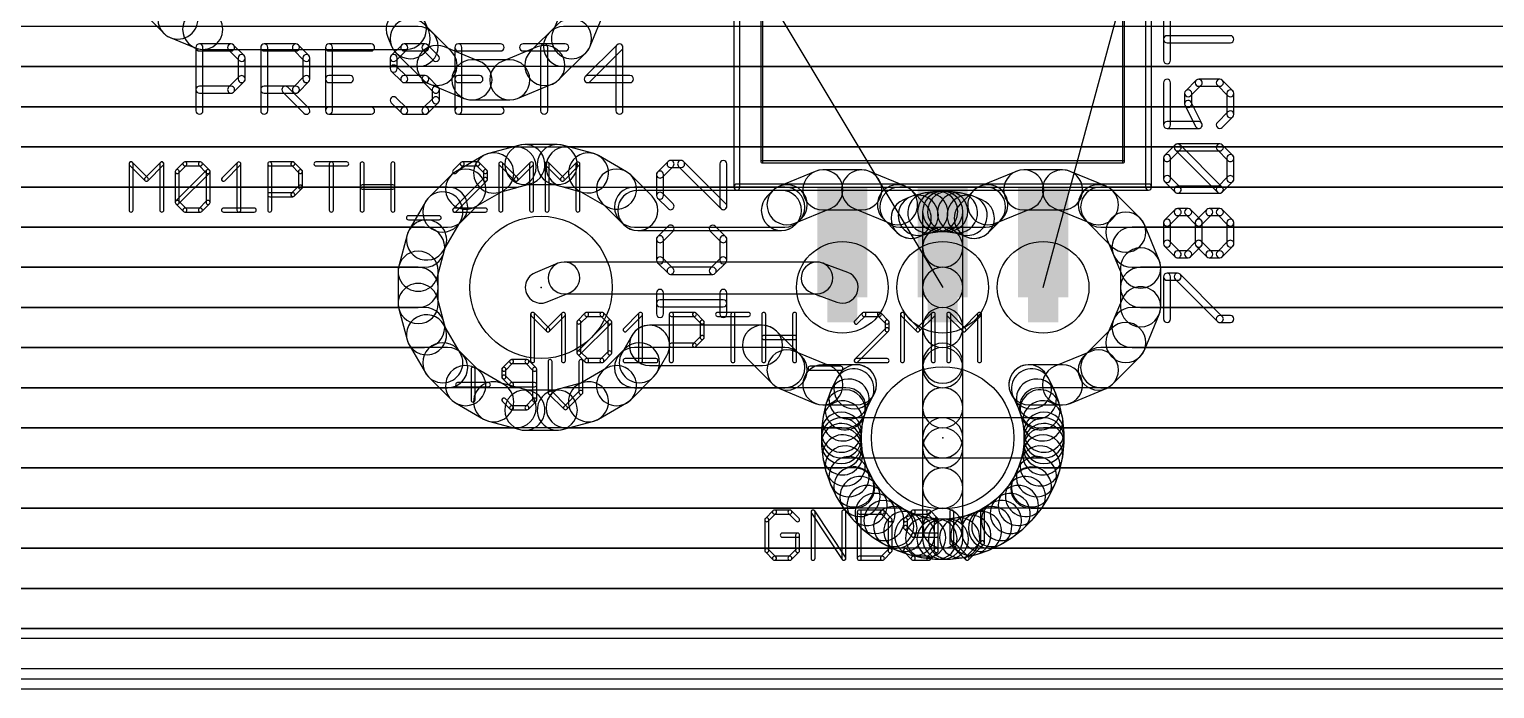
# Model space of a CAD drawing. Extents: x -1 to 100, y 0 to 80.
# Drawn here: x 20.07 to 57.14, y 0 to 16.69 of the extents above; entities that cross this region are included whole.
import ezdxf

# ---------------------------------------------------------------- set-up
doc = ezdxf.new("R2010")
doc.units = 0
for name, color, linetype in [('1', 22, 'CONTINUOUS'), ('17', 82, 'CONTINUOUS'), ('19', 53, 'CONTINUOUS'), ('20', 7, 'CONTINUOUS'), ('21', 253, 'CONTINUOUS'), ('23', 7, 'CONTINUOUS'), ('25', 253, 'CONTINUOUS'), ('27', 253, 'CONTINUOUS')]:
    doc.layers.add(name, color=color, linetype=linetype)

# ---------------------------------------------------------------- blocks, each defined once
blk = doc.blocks.new('ROUNDP')
blk.add_circle((0, 0), 0.5)
blk = doc.blocks.new('RECT')
blk.add_solid([(-0.5, -0.5), (0.5, -0.5), (-0.5, 0.5), (0.5, 0.5)])

msp = doc.modelspace()

# ---------------------------------------------------------------- linework, layer by layer
at = {"layer": '1'}
for points in [[(22.9928, 17.0733), (23.4733, 16.5928, 1), (24.1917, 17.3112), (23.7112, 17.7917, 1)], [(34.2607, 16.2616), (34.6273, 17.1466, 1), (33.6887, 17.5354), (33.3221, 16.6504, 1)], [(23.6381, 16.4827), (24.2659, 16.2227, 1), (24.6547, 17.1613), (24.0269, 17.4214, 1)], [(24.4603, 16.184), (29.6108, 16.184, 1), (29.6108, 17.2), (24.4603, 17.2, 1)], [(29.1415, 16.4976), (29.2393, 16.2616, 1), (30.1779, 16.6504), (30.0802, 16.8864, 1)], [(10.2666, 15.748), (29.9086, 15.748, 1), (29.9086, 16.764), (10.2666, 16.764, 1)], [(29.3494, 16.0968), (30.0268, 15.4194, 1), (30.7452, 16.1378), (30.0678, 16.8152, 1)], [(33.4732, 15.4194), (34.1506, 16.0968, 1), (33.4322, 16.8152), (32.7548, 16.1378, 1)], [(33.5914, 15.748), (62.9285, 15.748, 1), (62.9285, 16.764), (33.5914, 16.764, 1)], [(30.1916, 15.3093), (31.0766, 14.9427, 1), (31.4654, 15.8813), (30.5804, 16.2479, 1)], [(32.4234, 14.9427), (33.3084, 15.3093, 1), (32.9196, 16.2479), (32.0346, 15.8813, 1)], [(-0.266, 14.732), (63.9445, 14.732, 1), (63.9445, 15.748), (-0.266, 15.748, 1)], [(31.271, 14.904), (32.229, 14.904, 1), (32.229, 15.92), (31.271, 15.92, 1)], [(-0.2821, 13.716), (64.9605, 13.716, 1), (64.9605, 14.732), (-0.2821, 14.732, 1)], [(-0.2982, 12.7), (32.3869, 12.7, 1), (32.3869, 13.716), (-0.2982, 13.716, 1)], [(32.4793, 13.7587), (31.6889, 13.5469, 1), (31.9518, 12.5655), (32.7423, 12.7773, 1)], [(33.4292, 13.776), (32.6108, 13.776, 1), (32.6108, 12.76), (33.4292, 12.76, 1)], [(34.3511, 13.5469), (33.5607, 13.7587, 1), (33.2977, 12.7773), (34.0882, 12.5655, 1)], [(33.6531, 12.7), (98.1776, 12.7, 1), (98.1776, 13.716), (33.6531, 13.716, 1)], [(31.5664, 13.4961), (30.8576, 13.087, 1), (31.3656, 12.2071), (32.0744, 12.6162, 1)], [(35.1824, 13.087), (34.4736, 13.4961, 1), (33.9656, 12.6162), (34.6744, 12.2071, 1)], [(30.7524, 13.0062), (30.1738, 12.4276, 1), (30.8922, 11.7091), (31.4709, 12.2878, 1)], [(35.8266, 12.4672), (35.2876, 13.0062, 1), (34.5691, 12.2878), (35.1082, 11.7488, 1)], [(39.9549, 13.0961), (39.0483, 12.7206, 1), (39.4371, 11.7819), (40.3437, 12.1575, 1)], [(41.1307, 13.1348), (40.1493, 13.1348, 1), (40.1493, 12.1188), (41.1307, 12.1188, 1)], [(42.2317, 12.7206), (41.3251, 13.0961, 1), (40.9363, 12.1575), (41.8429, 11.7819, 1)], [(45.0349, 13.0961), (44.1283, 12.7206, 1), (44.5171, 11.7819), (45.4237, 12.1575, 1)], [(46.2107, 13.1348), (45.2293, 13.1348, 1), (45.2293, 12.1188), (46.2107, 12.1188, 1)], [(47.3117, 12.7206), (46.4051, 13.0961, 1), (46.0163, 12.1575), (46.9229, 11.7819, 1)], [(-0.3144, 11.684), (30.6566, 11.684, 1), (30.6566, 12.7), (-0.3144, 12.7, 1)], [(35.3834, 11.684), (39.1834, 11.684, 1), (39.1834, 12.7), (35.3834, 12.7, 1)], [(39.0994, 12.616), (35.4674, 12.616, 1), (35.4674, 11.6), (39.0994, 11.6, 1)], [(38.8835, 12.6105), (38.7402, 12.4672, 1), (39.4586, 11.7488), (39.6019, 11.892, 1)], [(42.7398, 12.2672), (42.3965, 12.6105, 1), (41.6781, 11.892), (42.0214, 11.5487, 1)], [(42.0966, 11.684), (44.2634, 11.684, 1), (44.2634, 12.7), (42.0966, 12.7, 1)], [(43.9635, 12.6105), (43.6202, 12.2672, 1), (44.3386, 11.5487), (44.6819, 11.892, 1)], [(48.1705, 11.9165), (47.4765, 12.6105, 1), (46.7581, 11.892), (47.452, 11.1981, 1)], [(47.1766, 11.684), (87.7579, 11.684, 1), (87.7579, 12.7), (47.1766, 12.7, 1)], [(30.093, 12.3224), (29.6839, 11.6136, 1), (30.5637, 11.1056), (30.9729, 11.8144, 1)], [(42.3668, 12.4521), (42.1862, 12.3773, 1), (42.575, 11.4386), (42.7557, 11.5134, 1)], [(42.673, 12.5386), (42.4298, 12.4735, 1), (42.6927, 11.4921), (42.9359, 11.5572, 1)], [(42.9878, 12.5845), (42.7382, 12.5516, 1), (42.8708, 11.5443), (43.1204, 11.5771, 1)], [(43.18, 12.5888), (43.0541, 12.5888, 1), (43.0541, 11.5728), (43.18, 11.5728, 1)], [(43.3059, 12.5888), (43.18, 12.5888, 1), (43.18, 11.5728), (43.3059, 11.5728, 1)], [(42.672, 12.0808), (42.672, 10.16, 1), (43.688, 10.16), (43.688, 12.0808, 1)], [(43.688, 10.16), (43.688, 12.0808, 1), (42.672, 12.0808), (42.672, 10.16, 1)], [(43.6218, 12.5516), (43.3722, 12.5845, 1), (43.2396, 11.5771), (43.4892, 11.5443, 1)], [(43.9302, 12.4735), (43.687, 12.5386, 1), (43.4241, 11.5572), (43.6673, 11.4921, 1)], [(44.1738, 12.3773), (43.9932, 12.4521, 1), (43.6043, 11.5134), (43.785, 11.4386, 1)], [(29.6331, 11.4911), (29.4213, 10.7007, 1), (30.4027, 10.4377), (30.6145, 11.2282, 1)], [(48.6561, 10.8451), (48.2806, 11.7517, 1), (47.3419, 11.3629), (47.7175, 10.4563, 1)], [(-0.3305, 10.668), (30.0746, 10.668, 1), (30.0746, 11.684), (-0.3305, 11.684, 1)], [(43.18, 10.668), (43.18, 10.668, 1), (43.18, 11.684), (43.18, 11.684, 1)], [(47.9692, 10.668), (76.0206, 10.668, 1), (76.0206, 11.684), (47.9692, 11.684, 1)], [(48.6948, 9.6693), (48.6948, 10.6507, 1), (47.6788, 10.6507), (47.6788, 9.6693, 1)], [(29.404, 10.5692), (29.404, 9.7508, 1), (30.42, 9.7508), (30.42, 10.5692, 1)], [(33.4471, 10.7696), (32.8671, 10.5296, 1), (33.1729, 9.7904), (33.7529, 10.0304, 1)], [(33.6, 10), (40, 10, 1), (40, 10.8), (33.6, 10.8, 1)], [(39.8596, 10.0255), (40.4996, 9.7855, 1), (40.7804, 10.5345), (40.1404, 10.7745, 1)], [(-0.3466, 9.652), (29.912, 9.652, 1), (29.912, 10.668), (-0.3466, 10.668, 1)], [(43.688, 8.2392), (43.688, 10.16, 1), (42.672, 10.16), (42.672, 8.2392, 1)], [(43.18, 9.652), (43.18, 9.652, 1), (43.18, 10.668), (43.18, 10.668, 1)], [(42.672, 10.16), (42.672, 6.35, 1), (43.688, 6.35), (43.688, 10.16, 1)], [(43.18, 10.668), (43.18, 10.668, 1), (43.18, 9.652), (43.18, 9.652, 1)], [(48.1868, 9.652), (77.47, 9.652, 1), (77.47, 10.668), (48.1868, 10.668, 1)], [(29.4213, 9.6193), (29.6331, 8.8289, 1), (30.6145, 9.0918), (30.4027, 9.8823, 1)], [(48.2806, 8.5683), (48.6561, 9.4749, 1), (47.7175, 9.8637), (47.3419, 8.9571, 1)], [(-0.3627, 8.636), (30.0746, 8.636, 1), (30.0746, 9.652), (-0.3627, 9.652, 1)], [(43.18, 8.636), (43.18, 8.636, 1), (43.18, 9.652), (43.18, 9.652, 1)], [(47.9692, 8.636), (76.0206, 8.636, 1), (76.0206, 9.652), (47.9692, 9.652, 1)], [(29.6839, 8.7064), (30.093, 7.9976, 1), (30.9729, 8.5056), (30.5637, 9.2144, 1)], [(47.4765, 7.7095), (48.1705, 8.4035, 1), (47.452, 9.1219), (46.7581, 8.428, 1)], [(35.947, 7.9976), (36.2012, 8.438, 1), (35.3213, 8.946), (35.0671, 8.5056, 1)], [(35.7613, 8.184), (38.6194, 8.184, 1), (38.6194, 9.2), (35.7613, 9.2, 1)], [(38.2602, 8.3328), (38.8835, 7.7095, 1), (39.6019, 8.428), (38.9786, 9.0512, 1)], [(-0.3789, 7.62), (30.6566, 7.62, 1), (30.6566, 8.636), (-0.3789, 8.636, 1)], [(30.1738, 7.8924), (30.7524, 7.3138, 1), (31.4709, 8.0322), (30.8922, 8.6109, 1)], [(35.2876, 7.3138), (35.8662, 7.8924, 1), (35.1478, 8.6109), (34.5691, 8.0322, 1)], [(35.3834, 7.62), (39.1834, 7.62, 1), (39.1834, 8.636), (35.3834, 8.636, 1)], [(39.0483, 7.5994), (39.9549, 7.2239, 1), (40.3437, 8.1625), (39.4371, 8.5381, 1)], [(43.688, 6.35), (43.688, 8.2392, 1), (42.672, 8.2392), (42.672, 6.35, 1)], [(43.18, 7.62), (43.18, 7.62, 1), (43.18, 8.636), (43.18, 8.636, 1)], [(46.4051, 7.2239), (47.3117, 7.5994, 1), (46.9229, 8.5381), (46.0163, 8.1625, 1)], [(47.1766, 7.62), (87.7579, 7.62, 1), (87.7579, 8.636), (47.1766, 8.636, 1)], [(30.8576, 7.233), (31.5664, 6.8239, 1), (32.0744, 7.7037), (31.3656, 8.1129, 1)], [(34.4736, 6.8239), (35.1824, 7.233, 1), (34.6744, 8.1129), (33.9656, 7.7037, 1)], [(40.1493, 7.1852), (40.9982, 7.1852, 1), (40.9982, 8.2012), (40.1493, 8.2012, 1)], [(40.5681, 7.9635), (40.504, 7.8615, 1), (41.3643, 7.321), (41.4283, 7.4229, 1)], [(45.856, 7.8615), (45.7919, 7.9635, 1), (44.9317, 7.4229), (44.9957, 7.321, 1)], [(45.3618, 7.1852), (46.2107, 7.1852, 1), (46.2107, 8.2012), (45.3618, 8.2012, 1)], [(40.3298, 7.4998), (40.2348, 7.2282, 1), (41.1937, 6.8926), (41.2888, 7.1642, 1)], [(40.4765, 7.8117), (40.3516, 7.5524, 1), (41.267, 7.1116), (41.3918, 7.3708, 1)], [(46.0084, 7.5524), (45.8835, 7.8117, 1), (44.9682, 7.3708), (45.093, 7.1116, 1)], [(46.1252, 7.2282), (46.0302, 7.4998, 1), (45.0712, 7.1642), (45.1663, 6.8926, 1)], [(-0.395, 6.604), (32.3869, 6.604, 1), (32.3869, 7.62), (-0.395, 7.62, 1)], [(31.6889, 6.7731), (32.4793, 6.5613, 1), (32.7423, 7.5427), (31.9518, 7.7545, 1)], [(32.6108, 6.544), (33.4292, 6.544, 1), (33.4292, 7.56), (32.6108, 7.56, 1)], [(33.5607, 6.5613), (34.3511, 6.7731, 1), (34.0882, 7.7545), (33.2977, 7.5427, 1)], [(33.6531, 6.604), (40.7323, 6.604, 1), (40.7323, 7.62), (33.6531, 7.62, 1)], [(40.219, 7.1734), (40.155, 6.8929, 1), (41.1455, 6.6668), (41.2095, 6.9473, 1)], [(43.18, 6.604), (43.18, 6.604, 1), (43.18, 7.62), (43.18, 7.62, 1)], [(45.6277, 6.604), (98.0808, 6.604, 1), (98.0808, 7.62), (45.6277, 7.62, 1)], [(46.205, 6.8929), (46.141, 7.1734, 1), (45.1505, 6.9473), (45.2145, 6.6668, 1)], [(40.1454, 6.8367), (40.1132, 6.5508, 1), (41.1228, 6.437), (41.155, 6.723, 1)], [(46.2468, 6.5508), (46.2146, 6.8367, 1), (45.205, 6.723), (45.2372, 6.437, 1)], [(40.11, 6.4939), (40.11, 6.35, 1), (41.126, 6.35), (41.126, 6.4939, 1)], [(40.618, 5.842), (43.18, 5.842, 1), (43.18, 6.858), (40.618, 6.858, 1)], [(43.18, 6.858), (40.618, 6.858, 1), (40.618, 5.842), (43.18, 5.842, 1)], [(40.11, 6.35), (40.11, 6.2061, 1), (41.126, 6.2061), (41.126, 6.35, 1)], [(40.1132, 6.1492), (40.1454, 5.8633, 1), (41.155, 5.977), (41.1228, 6.263, 1)], [(43.18, 6.858), (43.18, 6.858, 1), (43.18, 5.842), (43.18, 5.842, 1)], [(43.688, 3.788), (43.688, 6.35, 1), (42.672, 6.35), (42.672, 3.788, 1)], [(43.18, 5.842), (43.18, 5.842, 1), (43.18, 6.858), (43.18, 6.858, 1)], [(42.672, 6.35), (42.672, 3.788, 1), (43.688, 3.788), (43.688, 6.35, 1)], [(45.742, 6.858), (43.18, 6.858, 1), (43.18, 5.842), (45.742, 5.842, 1)], [(43.688, 6.35), (43.688, 6.35, 1), (42.672, 6.35), (42.672, 6.35, 1)], [(43.18, 5.842), (45.742, 5.842, 1), (45.742, 6.858), (43.18, 6.858, 1)], [(42.672, 6.35), (42.672, 6.35, 1), (43.688, 6.35), (43.688, 6.35, 1)], [(46.2146, 5.8633), (46.2468, 6.1492, 1), (45.2372, 6.263), (45.205, 5.977, 1)], [(46.25, 6.35), (46.25, 6.4939, 1), (45.234, 6.4939), (45.234, 6.35, 1)], [(46.25, 6.2061), (46.25, 6.35, 1), (45.234, 6.35), (45.234, 6.2061, 1)], [(-0.4111, 5.588), (40.6304, 5.588, 1), (40.6304, 6.604), (-0.4111, 6.604, 1)], [(40.155, 5.8071), (40.219, 5.5266, 1), (41.2095, 5.7527), (41.1455, 6.0332, 1)], [(43.18, 5.588), (43.18, 5.588, 1), (43.18, 6.604), (43.18, 6.604, 1)], [(46.141, 5.5266), (46.205, 5.8071, 1), (45.2145, 6.0332), (45.1505, 5.7527, 1)], [(45.7296, 5.588), (98.0647, 5.588, 1), (98.0647, 6.604), (45.7296, 6.604, 1)], [(40.2348, 5.4718), (40.3298, 5.2002, 1), (41.2888, 5.5358), (41.1937, 5.8074, 1)], [(46.0302, 5.2002), (46.1252, 5.4718, 1), (45.1663, 5.8074), (45.0712, 5.5358, 1)], [(-0.4273, 4.572), (40.9522, 4.572, 1), (40.9522, 5.588), (-0.4273, 5.588, 1)], [(40.3516, 5.1476), (40.4765, 4.8883, 1), (41.3918, 5.3292), (41.267, 5.5884, 1)], [(40.504, 4.8385), (40.6571, 4.5948, 1), (41.5174, 5.1354), (41.3643, 5.379, 1)], [(43.18, 4.572), (43.18, 4.572, 1), (43.18, 5.588), (43.18, 5.588, 1)], [(45.7029, 4.5948), (45.856, 4.8385, 1), (44.9957, 5.379), (44.8426, 5.1354, 1)], [(45.4078, 4.572), (98.0486, 4.572, 1), (98.0486, 5.588), (45.4078, 5.588, 1)], [(45.8835, 4.8883), (46.0084, 5.1476, 1), (45.093, 5.5884), (44.9682, 5.3292, 1)], [(40.6901, 4.5484), (40.8695, 4.3234, 1), (41.6638, 4.9569), (41.4844, 5.1818, 1)], [(45.4905, 4.3234), (45.6699, 4.5484, 1), (44.8756, 5.1818), (44.6962, 4.9569, 1)], [(40.9074, 4.2809), (41.1109, 4.0774, 1), (41.8293, 4.7959), (41.6259, 4.9993, 1)], [(41.1534, 4.0395), (41.3784, 3.8601, 1), (42.0118, 4.6544), (41.7869, 4.8338, 1)], [(44.9816, 3.8601), (45.2066, 4.0395, 1), (44.5731, 4.8338), (44.3482, 4.6544, 1)], [(45.2491, 4.0774), (45.4526, 4.2809, 1), (44.7341, 4.9993), (44.5307, 4.7959, 1)], [(-0.4434, 3.556), (42.0221, 3.556, 1), (42.0221, 4.572), (-0.4434, 4.572, 1)], [(41.4248, 3.8271), (41.6685, 3.674, 1), (42.209, 4.5343), (41.9654, 4.6874, 1)], [(41.7183, 3.6465), (41.9776, 3.5216, 1), (42.4184, 4.437), (42.1592, 4.5618, 1)], [(42.0302, 3.4998), (42.3018, 3.4048, 1), (42.6374, 4.3637), (42.3658, 4.4588, 1)], [(43.18, 3.556), (43.18, 3.556, 1), (43.18, 4.572), (43.18, 4.572, 1)], [(44.0582, 3.4048), (44.3298, 3.4998, 1), (43.9942, 4.4588), (43.7226, 4.3637, 1)], [(44.3824, 3.5216), (44.6417, 3.6465, 1), (44.2008, 4.5618), (43.9416, 4.437, 1)], [(44.3379, 3.556), (98.0324, 3.556, 1), (98.0324, 4.572), (44.3379, 4.572, 1)], [(44.6915, 3.674), (44.9352, 3.8271, 1), (44.3946, 4.6874), (44.151, 4.5343, 1)], [(42.3566, 3.389), (42.6371, 3.325, 1), (42.8632, 4.3155), (42.5827, 4.3795, 1)], [(42.6933, 3.3154), (42.9792, 3.2832, 1), (43.093, 4.2928), (42.807, 4.325, 1)], [(43.0361, 3.28), (43.18, 3.28, 1), (43.18, 4.296), (43.0361, 4.296, 1)], [(43.18, 3.28), (43.3239, 3.28, 1), (43.3239, 4.296), (43.18, 4.296, 1)], [(43.3808, 3.2832), (43.6667, 3.3154, 1), (43.553, 4.325), (43.267, 4.2928, 1)], [(43.7229, 3.325), (44.0034, 3.389, 1), (43.7773, 4.3795), (43.4968, 4.3155, 1)], [(-0.4595, 2.54), (98.0163, 2.54, 1), (98.0163, 3.556), (-0.4595, 3.556, 1)], [(-0.4757, 1.524), (98.0002, 1.524, 1), (98.0002, 2.54), (-0.4757, 2.54, 1)], [(-0.4918, 0.508), (97.984, 0.508, 1), (97.984, 1.524), (-0.4918, 1.524, 1)], [(97.98, 1.27), (-0.4958, 1.27, 1), (-0.4958, 0.254), (97.98, 0.254, 1)]]:
    msp.add_lwpolyline(points, format="xyb", close=True, dxfattribs=at)
at = {"layer": '19'}
for p, q in [((45.72, 10.16), (53.6, 39.2)), ((31.75, 29.25), (43.18, 10.16))]:
    msp.add_line(p, q, dxfattribs=at)
at = {"layer": '20'}
msp.add_line((-1.27, 0), (98.73, 0), dxfattribs=at)
at = {"layer": '21'}
for points in [[(38.0492, 12.7), (38.0492, 25.146, 1), (37.8968, 25.146), (37.8968, 12.7, 1)], [(48.4632, 12.7), (48.4632, 25.146, 1), (48.3108, 25.146), (48.3108, 12.7, 1)], [(38.6334, 13.335), (38.6334, 21.59, 1), (38.5826, 21.59), (38.5826, 13.335, 1)], [(47.7266, 21.59), (47.7266, 13.335, 1), (47.7774, 13.335), (47.7774, 21.59, 1)], [(38.608, 13.3096), (47.752, 13.3096, 1), (47.752, 13.3604), (38.608, 13.3604, 1)], [(37.973, 12.6238), (48.387, 12.6238, 1), (48.387, 12.7762), (37.973, 12.7762, 1)]]:
    msp.add_lwpolyline(points, format="xyb", close=True, dxfattribs=at)
at = {"layer": '23'}
for p in [(33.02, 10.16), (43.18, 6.35)]:
    msp.add_point(p, dxfattribs=at)
at = {"layer": '25'}
for points in [[(24.4677, 14.6309), (24.4677, 16.2325, 1), (24.2899, 16.2325), (24.2899, 14.6309, 1)], [(24.3788, 16.1436), (25.1796, 16.1436, 1), (25.1796, 16.3214), (24.3788, 16.3214, 1)], [(25.1167, 16.1696), (25.3836, 15.9027, 1), (25.5094, 16.0284), (25.2424, 16.2953, 1)], [(26.1048, 14.6309), (26.1048, 16.2325, 1), (25.927, 16.2325), (25.927, 14.6309, 1)], [(26.0159, 16.1436), (26.8167, 16.1436, 1), (26.8167, 16.3214), (26.0159, 16.3214, 1)], [(26.7539, 16.1696), (27.0208, 15.9027, 1), (27.1465, 16.0284), (26.8796, 16.2953, 1)], [(28.7208, 16.3214), (27.6531, 16.3214, 1), (27.6531, 16.1436), (28.7208, 16.1436, 1)], [(27.5642, 16.2325), (27.5642, 14.6309, 1), (27.742, 14.6309), (27.742, 16.2325, 1)], [(29.4943, 16.2953), (29.2274, 16.0284, 1), (29.3531, 15.9027), (29.62, 16.1696, 1)], [(30.091, 16.3214), (29.5572, 16.3214, 1), (29.5572, 16.1436), (30.091, 16.1436, 1)], [(30.4208, 16.0284), (30.1539, 16.2953, 1), (30.0282, 16.1696), (30.2951, 15.9027, 1)], [(31.9951, 16.3214), (30.9274, 16.3214, 1), (30.9274, 16.1436), (31.9951, 16.1436, 1)], [(30.8385, 16.2325), (30.8385, 14.6309, 1), (31.0163, 14.6309), (31.0163, 16.2325, 1)], [(32.5646, 16.1436), (33.6323, 16.1436, 1), (33.6323, 16.3214), (32.5646, 16.3214, 1)], [(33.1873, 14.6309), (33.1873, 16.2325, 1), (33.0095, 16.2325), (33.0095, 14.6309, 1)], [(34.9396, 16.2953), (34.1389, 15.4945, 1), (34.2646, 15.3688), (35.0654, 16.1696, 1)], [(35.0914, 14.6309), (35.0914, 16.2325, 1), (34.9136, 16.2325), (34.9136, 14.6309, 1)], [(25.3576, 15.9655), (25.3576, 15.4317, 1), (25.5354, 15.4317), (25.5354, 15.9655, 1)], [(26.9948, 15.9655), (26.9948, 15.4317, 1), (27.1726, 15.4317), (27.1726, 15.9655, 1)], [(29.2014, 15.9655), (29.2014, 15.6986, 1), (29.3792, 15.6986), (29.3792, 15.9655, 1)], [(29.2274, 15.6358), (29.4943, 15.3688, 1), (29.62, 15.4945), (29.3531, 15.7615, 1)], [(25.1796, 15.2537), (24.3788, 15.2537, 1), (24.3788, 15.0759), (25.1796, 15.0759, 1)], [(25.3836, 15.4945), (25.1167, 15.2276, 1), (25.2424, 15.1019), (25.5094, 15.3688, 1)], [(26.8167, 15.2537), (26.0159, 15.2537, 1), (26.0159, 15.0759), (26.8167, 15.0759, 1)], [(26.4869, 15.1019), (27.0208, 14.568, 1), (27.1465, 14.6938), (26.6127, 15.2276, 1)], [(27.0208, 15.4945), (26.7539, 15.2276, 1), (26.8796, 15.1019), (27.1465, 15.3688, 1)], [(27.6531, 15.3428), (28.187, 15.3428, 1), (28.187, 15.5206), (27.6531, 15.5206, 1)], [(29.5572, 15.3428), (30.091, 15.3428, 1), (30.091, 15.5206), (29.5572, 15.5206, 1)], [(30.0282, 15.3688), (30.2951, 15.1019, 1), (30.4208, 15.2276), (30.1539, 15.4945, 1)], [(30.2691, 15.1648), (30.2691, 14.8978, 1), (30.4469, 14.8978), (30.4469, 15.1648, 1)], [(30.9274, 15.3428), (31.4613, 15.3428, 1), (31.4613, 15.5206), (30.9274, 15.5206, 1)], [(34.2017, 15.3428), (35.2694, 15.3428, 1), (35.2694, 15.5206), (34.2017, 15.5206, 1)], [(29.62, 14.6938), (29.3531, 14.9607, 1), (29.2274, 14.835), (29.4943, 14.568, 1)], [(30.2951, 14.9607), (30.0282, 14.6938, 1), (30.1539, 14.568), (30.4208, 14.835, 1)], [(27.6531, 14.542), (28.7208, 14.542, 1), (28.7208, 14.7198), (27.6531, 14.7198, 1)], [(30.091, 14.7198), (29.5572, 14.7198, 1), (29.5572, 14.542), (30.091, 14.542, 1)], [(30.9274, 14.542), (31.9951, 14.542, 1), (31.9951, 14.7198), (30.9274, 14.7198, 1)], [(36.2326, 13.3461), (35.9657, 13.0791, 1), (36.0914, 12.9534), (36.3583, 13.2203, 1)], [(36.5624, 13.3721), (36.2955, 13.3721, 1), (36.2955, 13.1943), (36.5624, 13.1943, 1)], [(37.693, 12.2784), (36.6252, 13.3461, 1), (36.4995, 13.2203), (37.5672, 12.1526, 1)], [(37.5412, 13.2832), (37.5412, 12.2155, 1), (37.719, 12.2155), (37.719, 13.2832, 1)], [(35.9396, 13.0163), (35.9396, 12.4824, 1), (36.1174, 12.4824), (36.1174, 13.0163, 1)], [(35.9657, 12.4196), (36.2326, 12.1526, 1), (36.3583, 12.2784), (36.0914, 12.5453, 1)], [(36.2326, 11.7089), (35.9657, 11.442, 1), (36.0914, 11.3163), (36.3583, 11.5832, 1)], [(37.693, 11.442), (37.426, 11.7089, 1), (37.3003, 11.5832), (37.5672, 11.3163, 1)], [(35.9396, 11.3791), (35.9396, 10.8453, 1), (36.1174, 10.8453), (36.1174, 11.3791, 1)], [(37.719, 10.8453), (37.719, 11.3791, 1), (37.5412, 11.3791), (37.5412, 10.8453, 1)], [(35.9657, 10.7824), (36.2326, 10.5155, 1), (36.3583, 10.6412), (36.0914, 10.9081, 1)], [(37.426, 10.5155), (37.693, 10.7824, 1), (37.5672, 10.9081), (37.3003, 10.6412, 1)], [(36.2955, 10.4894), (37.3632, 10.4894, 1), (37.3632, 10.6672), (36.2955, 10.6672, 1)], [(36.1174, 9.4869), (36.1174, 10.0208, 1), (35.9396, 10.0208), (35.9396, 9.4869, 1)], [(37.719, 9.4869), (37.719, 10.0208, 1), (37.5412, 10.0208), (37.5412, 9.4869, 1)], [(37.6301, 9.8427), (36.0285, 9.8427, 1), (36.0285, 9.6649), (37.6301, 9.6649, 1)], [(32.2372, 8.3173), (32.0423, 8.1224, 1), (32.1141, 8.0506), (32.309, 8.2455, 1)], [(32.6629, 8.3322), (32.2731, 8.3322, 1), (32.2731, 8.2306), (32.6629, 8.2306, 1)], [(32.8937, 8.1224), (32.6988, 8.3173, 1), (32.627, 8.2455), (32.8219, 8.0506, 1)], [(33.1968, 8.2814), (33.1968, 7.5018, 1), (33.2984, 7.5018), (33.2984, 8.2814, 1)], [(34.078, 7.5018), (34.078, 8.2814, 1), (33.9764, 8.2814), (33.9764, 7.5018, 1)], [(31.2478, 8.0865), (31.2478, 7.3069, 1), (31.3494, 7.3069), (31.3494, 8.0865, 1)], [(32.0274, 8.0865), (32.0274, 7.8916, 1), (32.129, 7.8916), (32.129, 8.0865, 1)], [(32.0423, 7.8557), (32.2372, 7.6608, 1), (32.309, 7.7326), (32.1141, 7.9275, 1)], [(32.9086, 7.3069), (32.9086, 8.0865, 1), (32.807, 8.0865), (32.807, 7.3069, 1)], [(30.9088, 7.6459), (31.6884, 7.6459, 1), (31.6884, 7.7475), (30.9088, 7.7475, 1)], [(32.2731, 7.6459), (32.8578, 7.6459, 1), (32.8578, 7.7475), (32.2731, 7.7475, 1)], [(33.2117, 7.4659), (33.6015, 7.0761, 1), (33.6733, 7.1479), (33.2835, 7.5377, 1)], [(33.6733, 7.0761), (34.0631, 7.4659, 1), (33.9913, 7.5377), (33.6015, 7.1479, 1)], [(32.0423, 7.271), (32.2372, 7.0761, 1), (32.309, 7.1479), (32.1141, 7.3428, 1)], [(32.2731, 7.0612), (32.6629, 7.0612, 1), (32.6629, 7.1628), (32.2731, 7.1628, 1)], [(32.6988, 7.0761), (32.8937, 7.271, 1), (32.8219, 7.3428), (32.627, 7.1479, 1)], [(38.889, 4.5073), (38.6941, 4.3124, 1), (38.7659, 4.2406), (38.9608, 4.4355, 1)], [(39.3147, 4.5222), (38.9249, 4.5222, 1), (38.9249, 4.4206), (39.3147, 4.4206, 1)], [(39.5455, 4.3124), (39.3506, 4.5073, 1), (39.2788, 4.4355), (39.4737, 4.2406, 1)], [(39.9502, 3.302), (39.9502, 4.4714, 1), (39.8486, 4.4714), (39.8486, 3.302, 1)], [(39.8571, 4.4432), (40.6367, 3.2738, 1), (40.7213, 3.3302), (39.9417, 4.4996, 1)], [(40.7298, 3.302), (40.7298, 4.4714, 1), (40.6282, 4.4714), (40.6282, 3.302, 1)], [(41.018, 4.4714), (41.018, 3.302, 1), (41.1196, 3.302), (41.1196, 4.4714, 1)], [(41.6535, 4.5222), (41.0688, 4.5222, 1), (41.0688, 4.4206), (41.6535, 4.4206, 1)], [(41.8843, 4.3124), (41.6894, 4.5073, 1), (41.6176, 4.4355), (41.8125, 4.2406, 1)], [(42.3972, 4.5073), (42.2023, 4.3124, 1), (42.2741, 4.2406), (42.469, 4.4355, 1)], [(42.8229, 4.5222), (42.4331, 4.5222, 1), (42.4331, 4.4206), (42.8229, 4.4206, 1)], [(43.0537, 4.3124), (42.8588, 4.5073, 1), (42.787, 4.4355), (42.9819, 4.2406, 1)], [(43.3568, 4.4714), (43.3568, 3.6918, 1), (43.4584, 3.6918), (43.4584, 4.4714, 1)], [(44.238, 3.6918), (44.238, 4.4714, 1), (44.1364, 4.4714), (44.1364, 3.6918, 1)], [(38.6792, 4.2765), (38.6792, 3.4969, 1), (38.7808, 3.4969), (38.7808, 4.2765, 1)], [(41.8992, 3.4969), (41.8992, 4.2765, 1), (41.7976, 4.2765), (41.7976, 3.4969, 1)], [(42.1874, 4.2765), (42.1874, 4.0816, 1), (42.289, 4.0816), (42.289, 4.2765, 1)], [(42.2023, 4.0457), (42.3972, 3.8508, 1), (42.469, 3.9226), (42.2741, 4.1175, 1)], [(43.0686, 3.4969), (43.0686, 4.2765, 1), (42.967, 4.2765), (42.967, 3.4969, 1)], [(39.5096, 3.9375), (39.1198, 3.9375, 1), (39.1198, 3.8359), (39.5096, 3.8359, 1)], [(39.5604, 3.4969), (39.5604, 3.8867, 1), (39.4588, 3.8867), (39.4588, 3.4969, 1)], [(42.4331, 3.8359), (43.0178, 3.8359, 1), (43.0178, 3.9375), (42.4331, 3.9375, 1)], [(43.3717, 3.6559), (43.7615, 3.2661, 1), (43.8333, 3.3379), (43.4435, 3.7277, 1)], [(43.8333, 3.2661), (44.2231, 3.6559, 1), (44.1513, 3.7277), (43.7615, 3.3379, 1)], [(38.6941, 3.461), (38.889, 3.2661, 1), (38.9608, 3.3379), (38.7659, 3.5328, 1)], [(38.9249, 3.2512), (39.3147, 3.2512, 1), (39.3147, 3.3528), (38.9249, 3.3528, 1)], [(39.3506, 3.2661), (39.5455, 3.461, 1), (39.4737, 3.5328), (39.2788, 3.3379, 1)], [(41.0688, 3.2512), (41.6535, 3.2512, 1), (41.6535, 3.3528), (41.0688, 3.3528, 1)], [(41.6894, 3.2661), (41.8843, 3.461, 1), (41.8125, 3.5328), (41.6176, 3.3379, 1)], [(42.2023, 3.461), (42.3972, 3.2661, 1), (42.469, 3.3379), (42.2741, 3.5328, 1)], [(42.4331, 3.2512), (42.8229, 3.2512, 1), (42.8229, 3.3528), (42.4331, 3.3528, 1)], [(42.8588, 3.2661), (43.0537, 3.461, 1), (42.9819, 3.5328), (42.787, 3.3379, 1)]]:
    msp.add_lwpolyline(points, format="xyb", close=True, dxfattribs=at)
at = {"layer": '27'}
for points in [[(48.9444, 15.9085), (48.9444, 16.9762, 1), (48.7666, 16.9762), (48.7666, 15.9085, 1)], [(50.4571, 16.5313), (48.8555, 16.5313, 1), (48.8555, 16.3535), (50.4571, 16.3535, 1)], [(48.7666, 15.3391), (48.7666, 14.2714, 1), (48.9444, 14.2714), (48.9444, 15.3391, 1)], [(49.4522, 15.0093), (49.7192, 15.2762, 1), (49.5935, 15.4019), (49.3265, 15.135, 1)], [(49.6563, 15.2502), (50.1902, 15.2502, 1), (50.1902, 15.428), (49.6563, 15.428, 1)], [(50.1273, 15.2762), (50.3942, 15.0093, 1), (50.52, 15.135), (50.253, 15.4019, 1)], [(49.4783, 14.8052), (49.4783, 15.0722, 1), (49.3005, 15.0722), (49.3005, 14.8052, 1)], [(49.7358, 14.3111), (49.4689, 14.845, 1), (49.3099, 14.7655), (49.5768, 14.2316, 1)], [(50.3682, 15.0722), (50.3682, 14.5383, 1), (50.546, 14.5383), (50.546, 15.0722, 1)], [(50.3942, 14.6012), (50.1273, 14.3342, 1), (50.253, 14.2085), (50.52, 14.4754, 1)], [(48.8555, 14.1825), (49.6563, 14.1825, 1), (49.6563, 14.3603), (48.8555, 14.3603, 1)], [(48.9184, 13.3721), (49.1853, 13.6391, 1), (49.0596, 13.7648), (48.7927, 13.4979, 1)], [(49.1225, 13.613), (50.1902, 13.613, 1), (50.1902, 13.7908), (49.1225, 13.7908, 1)], [(50.253, 12.6971), (49.1853, 13.7648, 1), (49.0596, 13.6391), (50.1273, 12.5714, 1)], [(50.1273, 13.6391), (50.3942, 13.3721, 1), (50.52, 13.4979), (50.253, 13.7648, 1)], [(48.9444, 12.9011), (48.9444, 13.435, 1), (48.7666, 13.435), (48.7666, 12.9011, 1)], [(50.3682, 13.435), (50.3682, 12.9011, 1), (50.546, 12.9011), (50.546, 13.435, 1)], [(22.6976, 12.1158), (22.6976, 13.2852, 1), (22.596, 13.2852), (22.596, 12.1158, 1)], [(22.6109, 13.2493), (23.0007, 12.8595, 1), (23.0725, 12.9313), (22.6827, 13.3211, 1)], [(23.0725, 12.8595), (23.4623, 13.2493, 1), (23.3905, 13.3211), (23.0007, 12.9313, 1)], [(23.3756, 13.2852), (23.3756, 12.1158, 1), (23.4772, 12.1158), (23.4772, 13.2852, 1)], [(23.8521, 13.0544), (24.047, 13.2493, 1), (23.9752, 13.3211), (23.7803, 13.1262, 1)], [(23.867, 12.3107), (23.867, 13.0903, 1), (23.7654, 13.0903), (23.7654, 12.3107, 1)], [(23.8521, 12.2748), (24.6317, 13.0544, 1), (24.5599, 13.1262), (23.7803, 12.3466, 1)], [(24.0111, 13.2344), (24.4009, 13.2344, 1), (24.4009, 13.336), (24.0111, 13.336, 1)], [(24.365, 13.2493), (24.5599, 13.0544, 1), (24.6317, 13.1262), (24.4368, 13.3211, 1)], [(24.545, 13.0903), (24.545, 12.3107, 1), (24.6466, 12.3107), (24.6466, 13.0903, 1)], [(25.0215, 12.8595), (25.4113, 13.2493, 1), (25.3395, 13.3211), (24.9497, 12.9313, 1)], [(25.3246, 13.2852), (25.3246, 12.1158, 1), (25.4262, 12.1158), (25.4262, 13.2852, 1)], [(26.2058, 12.1158), (26.2058, 13.2852, 1), (26.1042, 13.2852), (26.1042, 12.1158, 1)], [(26.155, 13.2344), (26.7397, 13.2344, 1), (26.7397, 13.336), (26.155, 13.336, 1)], [(26.7038, 13.2493), (26.8987, 13.0544, 1), (26.9705, 13.1262), (26.7756, 13.3211, 1)], [(26.8838, 13.0903), (26.8838, 12.7005, 1), (26.9854, 12.7005), (26.9854, 13.0903, 1)], [(27.3244, 13.2344), (28.104, 13.2344, 1), (28.104, 13.336), (27.3244, 13.336, 1)], [(27.765, 12.1158), (27.765, 13.2852, 1), (27.6634, 13.2852), (27.6634, 12.1158, 1)], [(28.5446, 12.1158), (28.5446, 13.2852, 1), (28.443, 13.2852), (28.443, 12.1158, 1)], [(29.2226, 13.2852), (29.2226, 12.1158, 1), (29.3242, 12.1158), (29.3242, 13.2852, 1)], [(30.9916, 13.3211), (30.7967, 13.1262, 1), (30.8685, 13.0544), (31.0634, 13.2493, 1)], [(31.4173, 13.336), (31.0275, 13.336, 1), (31.0275, 13.2344), (31.4173, 13.2344, 1)], [(31.6481, 13.1262), (31.4532, 13.3211, 1), (31.3814, 13.2493), (31.5763, 13.0544, 1)], [(31.663, 12.8954), (31.663, 13.0903, 1), (31.5614, 13.0903), (31.5614, 12.8954, 1)], [(32.0528, 12.1158), (32.0528, 13.2852, 1), (31.9512, 13.2852), (31.9512, 12.1158, 1)], [(31.9661, 13.2493), (32.3559, 12.8595, 1), (32.4277, 12.9313), (32.0379, 13.3211, 1)], [(32.4277, 12.8595), (32.8175, 13.2493, 1), (32.7457, 13.3211), (32.3559, 12.9313, 1)], [(32.7308, 13.2852), (32.7308, 12.1158, 1), (32.8324, 12.1158), (32.8324, 13.2852, 1)], [(33.2222, 12.1158), (33.2222, 13.2852, 1), (33.1206, 13.2852), (33.1206, 12.1158, 1)], [(33.1355, 13.2493), (33.5253, 12.8595, 1), (33.5971, 12.9313), (33.2073, 13.3211, 1)], [(33.5971, 12.8595), (33.9869, 13.2493, 1), (33.9151, 13.3211), (33.5253, 12.9313, 1)], [(33.9002, 13.2852), (33.9002, 12.1158, 1), (34.0018, 12.1158), (34.0018, 13.2852, 1)], [(49.1853, 12.6971), (48.9184, 12.964, 1), (48.7927, 12.8383), (49.0596, 12.5714, 1)], [(50.3942, 12.964), (50.1273, 12.6971, 1), (50.253, 12.5714), (50.52, 12.8383, 1)], [(26.8987, 12.7364), (26.7038, 12.5415, 1), (26.7756, 12.4697), (26.9705, 12.6646, 1)], [(28.4938, 12.6497), (29.2734, 12.6497, 1), (29.2734, 12.7513), (28.4938, 12.7513, 1)], [(30.8685, 12.0799), (31.6481, 12.8595, 1), (31.5763, 12.9313), (30.7967, 12.1517, 1)], [(50.1902, 12.7231), (49.1225, 12.7231, 1), (49.1225, 12.5453), (50.1902, 12.5453, 1)], [(24.047, 12.1517), (23.8521, 12.3466, 1), (23.7803, 12.2748), (23.9752, 12.0799, 1)], [(24.5599, 12.3466), (24.365, 12.1517, 1), (24.4368, 12.0799), (24.6317, 12.2748, 1)], [(26.7397, 12.5564), (26.155, 12.5564, 1), (26.155, 12.4548), (26.7397, 12.4548, 1)], [(24.4009, 12.1666), (24.0111, 12.1666, 1), (24.0111, 12.065), (24.4009, 12.065, 1)], [(24.9856, 12.065), (25.7652, 12.065, 1), (25.7652, 12.1666), (24.9856, 12.1666, 1)], [(29.6632, 11.8701), (30.4428, 11.8701, 1), (30.4428, 11.9717), (29.6632, 11.9717, 1)], [(31.6122, 12.1666), (30.8326, 12.1666, 1), (30.8326, 12.065), (31.6122, 12.065, 1)], [(48.9444, 11.264), (48.9444, 11.7978, 1), (48.7666, 11.7978), (48.7666, 11.264, 1)], [(48.9184, 11.735), (49.1853, 12.0019, 1), (49.0596, 12.1276), (48.7927, 11.8607, 1)], [(49.1225, 11.9759), (49.3894, 11.9759, 1), (49.3894, 12.1537), (49.1225, 12.1537, 1)], [(49.3265, 12.0019), (49.5935, 11.735, 1), (49.7192, 11.8607), (49.4522, 12.1276, 1)], [(49.7452, 11.264), (49.7452, 11.7978, 1), (49.5674, 11.7978), (49.5674, 11.264, 1)], [(49.7192, 11.735), (49.9861, 12.0019, 1), (49.8604, 12.1276), (49.5935, 11.8607, 1)], [(49.9232, 11.9759), (50.1902, 11.9759, 1), (50.1902, 12.1537), (49.9232, 12.1537, 1)], [(50.1273, 12.0019), (50.3942, 11.735, 1), (50.52, 11.8607), (50.253, 12.1276, 1)], [(50.3682, 11.7978), (50.3682, 11.264, 1), (50.546, 11.264), (50.546, 11.7978, 1)], [(49.1853, 11.0599), (48.9184, 11.3268, 1), (48.7927, 11.2011), (49.0596, 10.9342, 1)], [(49.5935, 11.3268), (49.3265, 11.0599, 1), (49.4522, 10.9342), (49.7192, 11.2011, 1)], [(49.9861, 11.0599), (49.7192, 11.3268, 1), (49.5935, 11.2011), (49.8604, 10.9342, 1)], [(50.3942, 11.3268), (50.1273, 11.0599, 1), (50.253, 10.9342), (50.52, 11.2011, 1)], [(49.3894, 11.086), (49.1225, 11.086, 1), (49.1225, 10.9082), (49.3894, 10.9082, 1)], [(50.1902, 11.086), (49.9232, 11.086, 1), (49.9232, 10.9082), (50.1902, 10.9082, 1)], [(48.9444, 9.3599), (48.9444, 10.4276, 1), (48.7666, 10.4276), (48.7666, 9.3599, 1)], [(48.8555, 10.3387), (49.1225, 10.3387, 1), (49.1225, 10.5165), (48.8555, 10.5165, 1)], [(49.0596, 10.3648), (50.1273, 9.297, 1), (50.253, 9.4228), (49.1853, 10.4905, 1)], [(32.8576, 8.3058), (32.8576, 9.4752, 1), (32.756, 9.4752), (32.756, 8.3058, 1)], [(32.7709, 9.4393), (33.1607, 9.0495, 1), (33.2325, 9.1213), (32.8427, 9.5111, 1)], [(33.2325, 9.0495), (33.6223, 9.4393, 1), (33.5505, 9.5111), (33.1607, 9.1213, 1)], [(33.5356, 9.4752), (33.5356, 8.3058, 1), (33.6372, 8.3058), (33.6372, 9.4752, 1)], [(34.0121, 9.2444), (34.207, 9.4393, 1), (34.1352, 9.5111), (33.9403, 9.3162, 1)], [(34.027, 8.5007), (34.027, 9.2803, 1), (33.9254, 9.2803), (33.9254, 8.5007, 1)], [(34.0121, 8.4648), (34.7917, 9.2444, 1), (34.7199, 9.3162), (33.9403, 8.5366, 1)], [(34.1711, 9.4244), (34.5609, 9.4244, 1), (34.5609, 9.526), (34.1711, 9.526, 1)], [(34.525, 9.4393), (34.7199, 9.2444, 1), (34.7917, 9.3162), (34.5968, 9.5111, 1)], [(34.705, 9.2803), (34.705, 8.5007, 1), (34.8066, 8.5007), (34.8066, 9.2803, 1)], [(35.1815, 9.0495), (35.5713, 9.4393, 1), (35.4995, 9.5111), (35.1097, 9.1213, 1)], [(35.4846, 9.4752), (35.4846, 8.3058, 1), (35.5862, 8.3058), (35.5862, 9.4752, 1)], [(36.3658, 8.3058), (36.3658, 9.4752, 1), (36.2642, 9.4752), (36.2642, 8.3058, 1)], [(36.315, 9.4244), (36.8997, 9.4244, 1), (36.8997, 9.526), (36.315, 9.526, 1)], [(36.8638, 9.4393), (37.0587, 9.2444, 1), (37.1305, 9.3162), (36.9356, 9.5111, 1)], [(37.0438, 9.2803), (37.0438, 8.8905, 1), (37.1454, 8.8905), (37.1454, 9.2803, 1)], [(37.4844, 9.4244), (38.264, 9.4244, 1), (38.264, 9.526), (37.4844, 9.526, 1)], [(37.925, 8.3058), (37.925, 9.4752, 1), (37.8234, 9.4752), (37.8234, 8.3058, 1)], [(38.7046, 8.3058), (38.7046, 9.4752, 1), (38.603, 9.4752), (38.603, 8.3058, 1)], [(39.3826, 9.4752), (39.3826, 8.3058, 1), (39.4842, 8.3058), (39.4842, 9.4752, 1)], [(41.1516, 9.5111), (40.9567, 9.3162, 1), (41.0285, 9.2444), (41.2234, 9.4393, 1)], [(41.5773, 9.526), (41.1875, 9.526, 1), (41.1875, 9.4244), (41.5773, 9.4244, 1)], [(41.8081, 9.3162), (41.6132, 9.5111, 1), (41.5414, 9.4393), (41.7363, 9.2444, 1)], [(41.823, 9.0854), (41.823, 9.2803, 1), (41.7214, 9.2803), (41.7214, 9.0854, 1)], [(42.2128, 8.3058), (42.2128, 9.4752, 1), (42.1112, 9.4752), (42.1112, 8.3058, 1)], [(42.1261, 9.4393), (42.5159, 9.0495, 1), (42.5877, 9.1213), (42.1979, 9.5111, 1)], [(42.5877, 9.0495), (42.9775, 9.4393, 1), (42.9057, 9.5111), (42.5159, 9.1213, 1)], [(42.8908, 9.4752), (42.8908, 8.3058, 1), (42.9924, 8.3058), (42.9924, 9.4752, 1)], [(43.3822, 8.3058), (43.3822, 9.4752, 1), (43.2806, 9.4752), (43.2806, 8.3058, 1)], [(43.2955, 9.4393), (43.6853, 9.0495, 1), (43.7571, 9.1213), (43.3673, 9.5111, 1)], [(43.7571, 9.0495), (44.1469, 9.4393, 1), (44.0751, 9.5111), (43.6853, 9.1213, 1)], [(44.0602, 9.4752), (44.0602, 8.3058, 1), (44.1618, 8.3058), (44.1618, 9.4752, 1)], [(50.1902, 9.271), (50.4571, 9.271, 1), (50.4571, 9.4488), (50.1902, 9.4488, 1)], [(37.0587, 8.9264), (36.8638, 8.7315, 1), (36.9356, 8.6597), (37.1305, 8.8546, 1)], [(38.6538, 8.8397), (39.4334, 8.8397, 1), (39.4334, 8.9413), (38.6538, 8.9413, 1)], [(41.0285, 8.2699), (41.8081, 9.0495, 1), (41.7363, 9.1213), (40.9567, 8.3417, 1)], [(34.207, 8.3417), (34.0121, 8.5366, 1), (33.9403, 8.4648), (34.1352, 8.2699, 1)], [(34.7199, 8.5366), (34.525, 8.3417, 1), (34.5968, 8.2699), (34.7917, 8.4648, 1)], [(36.8997, 8.7464), (36.315, 8.7464, 1), (36.315, 8.6448), (36.8997, 8.6448, 1)], [(34.5609, 8.3566), (34.1711, 8.3566, 1), (34.1711, 8.255), (34.5609, 8.255, 1)], [(35.1456, 8.255), (35.9252, 8.255, 1), (35.9252, 8.3566), (35.1456, 8.3566, 1)], [(39.8232, 8.0601), (40.6028, 8.0601, 1), (40.6028, 8.1617), (39.8232, 8.1617, 1)], [(41.7722, 8.3566), (40.9926, 8.3566, 1), (40.9926, 8.255), (41.7722, 8.255, 1)]]:
    msp.add_lwpolyline(points, format="xyb", close=True, dxfattribs=at)

# ---------------------------------------------------------------- block references
at = {"layer": '17'}
for p, xscale, yscale, rotation in [((33.02, 10.16), 3.6, 3.6, 270), ((33.02, 10.16), 3.6, 3.6, 270), ((40.64, 10.16), 2.3176, 2.3176, 90), ((40.64, 10.16), 2.3176, 2.3176, 90), ((43.18, 10.16), 2.3176, 2.3176, 90), ((43.18, 10.16), 2.3176, 2.3176, 90), ((45.72, 10.16), 2.3176, 2.3176, 90), ((45.72, 10.16), 2.3176, 2.3176, 90), ((43.18, 6.35), 3.6, 3.6, 270), ((43.18, 6.35), 3.6, 3.6, 270)]:
    msp.add_blockref('ROUNDP', p, dxfattribs=dict(at, xscale=xscale, yscale=yscale, rotation=rotation))
at = {"layer": '21'}
for p, xscale, yscale in [((40.64, 11.303), 1.27, 2.794), ((43.18, 11.303), 1.27, 2.794), ((45.72, 11.303), 1.27, 2.794), ((40.64, 9.5885), 0.762, 0.635), ((43.18, 9.5885), 0.762, 0.635), ((45.72, 9.5885), 0.762, 0.635)]:
    msp.add_blockref('RECT', p, dxfattribs=dict(at, xscale=xscale, yscale=yscale))

doc.saveas('drawing.dxf')
